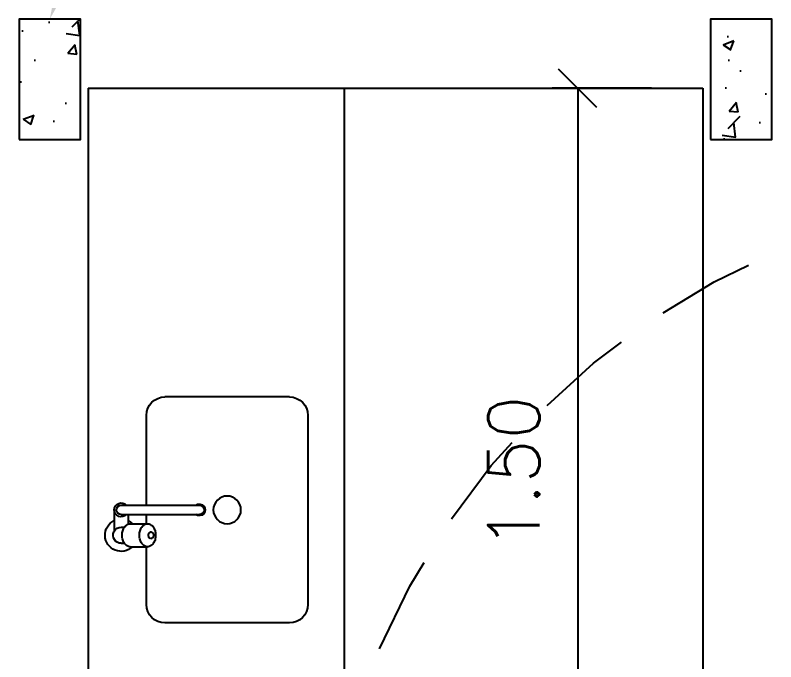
# Model space of a CAD drawing. Header units: millimetres. Extents: x 45003 to 46969, y 6653 to 6979.
# Drawn here: x 45052.374 to 45053.859, y 6877.62 to 6878.882 of the extents above; entities that cross this region are included whole.
import ezdxf
from ezdxf import colors
from ezdxf.entities.mleader import LeaderData, LeaderLine
from ezdxf.math import Vec2, Vec3

# ---------------------------------------------------------------- set-up
doc = ezdxf.new("R2010")
doc.units = ezdxf.units.MM
doc.linetypes.add('HIDDEN', pattern=[9.525, 6.35, -3.175])
for name, color, linetype in [('ARQ-ALVENARIA', 4, 'Continuous'), ('ARQ-COTAS', 30, 'Continuous'), ('ARQ-EQ-COZ', 1, 'Continuous'), ('ARQ-ESTRUTURA', 6, 'Continuous'), ('ARQ-HACHURA', 253, 'Continuous'), ('ARQ-PROJ-01', 1, 'HIDDEN')]:
    doc.layers.add(name, color=color, linetype=linetype)
doc.styles.add('Romans_Anot', font='romans.shx')
doc.dimstyles.new('Escala 1-100', dxfattribs={"dimtxt": 0.2, "dimasz": 0.15, "dimexe": 0.1, "dimexo": 0.2, "dimgap": 0.15, "dimtad": 1, "dimzin": 4, "dimdsep": 46, "dimtxsty": 'Romans_Anot', "dimblk": 'OBLIQUE', "dimcen": 0.25, "dimclrd": 256, "dimclre": 256, "dimclrt": 2, "dimadec": 0, "dimazin": 0, "dimtfac": 1, "dimtix": 1, "dimtmove": 2, "dimatfit": 3, "dimfxl": 0, "dimlwd": -1, "dimlwe": -1, "dimarcsym": 0})
doc.dimstyles.new('Escala 1-50', dxfattribs={"dimscale": 0.5, "dimtxt": 0.2, "dimasz": 0.15, "dimexe": 0.1, "dimexo": 0.2, "dimgap": 0.15, "dimtad": 1, "dimzin": 4, "dimdsep": 46, "dimtxsty": 'Romans_Anot', "dimblk": 'OBLIQUE', "dimcen": 0.25, "dimclrd": 256, "dimclre": 256, "dimclrt": 2, "dimadec": 0, "dimazin": 0, "dimtfac": 1, "dimtix": 1, "dimtmove": 2, "dimatfit": 3, "dimfxl": 0, "dimlwd": -1, "dimlwe": -1, "dimarcsym": 0})
pattern_1 = [(50, (0, 0), (0.2151780548, -0.0188256405), [0.0225, -0.2475]), (355, (0, 0), (-0.0416254001, 0.2256576401), [0.018, -0.198]), (100.45144446, (0.01793, -0.00157), (0.173552654, 0.2068319973), [0.0191220576, -0.2103426336]), (46.1842, (0, 0.06), (0.3201723992, -0.0496557842), [0.03375, -0.37125]), (96.6356355, (0.02668, 0.05586), (0.2803985837, 0.2922355802), [0.0286831026, -0.315514128]), (351.184164, (0, 0.06), (0.2803985835, 0.29223558), [0.027, -0.2970000003]), (21, (0.03, 0.045), (0.17907211564, -0.1207856672), [0.0225, -0.2475]), (326, (0.03, 0.045), (0.0729945996, 0.2175450135), [0.018, -0.198]), (71.45144474, (0.04492, 0.03493), (0.252066713, 0.0967593458), [0.019122057, -0.2103426336]), (37.5, (0, 0), (0.0036479566, 0.09986815615), [0, -0.1956, 0, -0.201, 0, -0.19875]), (7.5, (0, 0), (0.07892086123, 0.11832351356), [0, -0.1146, 0, -0.1911, 0, -0.07575]), (327.5, (-0.0669, 0), (0.16014673085, -0.00676646152), [0, -0.075, 0, -0.234, 0, -0.3105]), (317.5, (-0.0969, 0), (0.1749558508, 0.0300314947), [0, -0.0975, 0, -0.1554, 0, -0.2205])]

# ---------------------------------------------------------------- blocks, each defined once
blk = doc.blocks.new('Cubinox-e-pl')
for p, q in [((0.445, 0.245), (0.175, 0.245)), ((0.135, 0.205), (0.135, 0.08)), ((0.485, -0.205), (0.485, 0.205)), ((0.08, 0.0725), (0.087, 0.0725)), ((0.0996, 0.08), (0.1372, 0.08)), ((0.065, 0), (0.065, 0.0435)), ((0.08, 0.0375), (0.087, 0.0375)), ((0.095, 0.01), (0.095, 0.0309)), ((0.0996, 0.03), (0.1372, 0.03)), ((0.135, 0.03), (0.135, 0.01)), ((0.08, 0.01), (0.25, 0.01)), ((0.08, -0.01), (0.25, -0.01)), ((0.135, -0.01), (0.135, -0.205)), ((0.445, -0.245), (0.175, -0.245))]:
    blk.add_line(p, q)
blk.add_lwpolyline([(0.0996, 0.08, 0.133256), (0.0932, 0.0783, 0.106756), (0.0871, 0.0727, 0.082828), (0.0834, 0.0649, 0.071352), (0.0819, 0.055, 0.071352), (0.0834, 0.0451, 0.082828), (0.0871, 0.0373, 0.106756), (0.0932, 0.0317, 0.133256), (0.0996, 0.03, 0.133256)], format="xyb")
for points in [[(0.1372, 0.03, 0.133256), (0.1436, 0.0317, 0.106756), (0.1497, 0.0373, 0.082828), (0.1535, 0.0451, 0.071352), (0.1549, 0.055, 0.071352), (0.1535, 0.0649, 0.082828), (0.1497, 0.0727, 0.106756), (0.1436, 0.0783, 0.133256), (0.1372, 0.08, 0.133256), (0.1308, 0.0783, 0.106756), (0.1247, 0.0727, 0.082828), (0.121, 0.0649, 0.071352), (0.1195, 0.055, 0.071352), (0.121, 0.0451, 0.082828), (0.1247, 0.0373, 0.106756), (0.1308, 0.0317, 0.133256)], [(0.1447, 0.0625, 0.133256), (0.1428, 0.062, 0.106756), (0.141, 0.0603, 0.082828), (0.1398, 0.058, 0.071352), (0.1394, 0.055, 0.071352), (0.1398, 0.052, 0.082828), (0.141, 0.0497, 0.106756), (0.1428, 0.048, 0.133256), (0.1447, 0.0475, 0.133256), (0.1466, 0.048, 0.106756), (0.1485, 0.0497, 0.082828), (0.1496, 0.052, 0.071352), (0.15, 0.055, 0.071352), (0.1496, 0.058, 0.082828), (0.1485, 0.0603, 0.106756), (0.1466, 0.062, 0.133256)]]:
    blk.add_lwpolyline(points, format="xyb", close=True)
blk.add_circle((0.31, 0), 0.03)
for centre, radius, start, end in [((0.175, 0.205), 0.04, 90, 180), ((0.445, 0.205), 0.04, 0, 90), ((0.08, 0.055), 0.035, 45.5847, 244.6231), ((0.08, 0.055), 0.0175, 90, 204.62), ((0.055, 0.0435), 0.01, 0, 24.62), ((0.08, 0.055), 0.0175, 211.0027, 270), ((0.08, 0.055), 0.035, 295.3769, 314.4153), ((0.08, 0), 0.015, 41.8103, 318.1897), ((0.08, 0), 0.01, 90.0002, 270.0002), ((0.25, 0), 0.0125, 233.1301, 126.8699), ((0.25, 0), 0.01, 270.0001, 90.0001), ((0.175, -0.205), 0.04, 180, 270), ((0.445, -0.205), 0.04, 270, 0)]:
    blk.add_arc(centre, radius, start, end)
blk = doc.blocks.new('_Oblique')
at = {"color": 0, "linetype": 'ByBlock', "lineweight": -2}
blk.add_line((-0.5, -0.5), (0.5, 0.5), dxfattribs=at)
blk = doc.blocks.new('*D68')
at = {"layer": 'ARQ-COTAS', "transparency": 16777216}
for p, q in [((45052.3665, 6879.0893), (45052.3665, 6879.3324)), ((45052.5165, 6879.0743), (45052.5165, 6879.3324)), ((45052.3665, 6879.2324), (45052.2165, 6879.2324)), ((45052.3665, 6879.2324), (45052.5165, 6879.2324)), ((45052.5165, 6879.2324), (45052.6665, 6879.2324))]:
    blk.add_line(p, q, dxfattribs=at)
at = {"layer": 'Defpoints', "color": 0, "transparency": 16777216}
for p in [(45052.5165, 6879.2324), (45052.3665, 6878.8893), (45052.5165, 6878.8743)]:
    blk.add_point(p, dxfattribs=at)
at = {"layer": 'ARQ-COTAS', "transparency": 16777216, "xscale": 0.15, "yscale": 0.15, "zscale": 0.15}
blk.add_blockref('_Oblique', (45052.3665, 6879.2324), dxfattribs=at)
at = {"layer": 'ARQ-COTAS', "transparency": 16777216, "xscale": 0.15, "yscale": 0.15, "zscale": 0.15, "rotation": 180}
blk.add_blockref('_Oblique', (45052.5165, 6879.2324), dxfattribs=at)
at = {"layer": 'ARQ-COTAS', "color": 2, "transparency": 16777216, "insert": (45052.4415, 6879.4824), "char_height": 0.2, "attachment_point": 5, "style": 'Romans_Anot'}
blk.add_mtext('.15', dxfattribs=at)
blk = doc.blocks.new('*D69')
at = {"layer": 'ARQ-COTAS', "transparency": 16777216}
for p, q in [((45052.5165, 6879.0743), (45052.5165, 6879.3324)), ((45053.7165, 6879.0893), (45053.7165, 6879.3324)), ((45052.5165, 6879.2324), (45053.7165, 6879.2324))]:
    blk.add_line(p, q, dxfattribs=at)
at = {"layer": 'Defpoints', "color": 0, "transparency": 16777216}
for p in [(45053.7165, 6879.2324), (45053.7165, 6878.8893), (45052.5165, 6878.8743)]:
    blk.add_point(p, dxfattribs=at)
at = {"layer": 'ARQ-COTAS', "transparency": 16777216, "xscale": 0.15, "yscale": 0.15, "zscale": 0.15, "rotation": 180}
blk.add_blockref('_Oblique', (45052.5165, 6879.2324), dxfattribs=at)
at = {"layer": 'ARQ-COTAS', "transparency": 16777216, "xscale": 0.15, "yscale": 0.15, "zscale": 0.15}
blk.add_blockref('_Oblique', (45053.7165, 6879.2324), dxfattribs=at)
at = {"layer": 'ARQ-COTAS', "color": 2, "transparency": 16777216, "insert": (45053.1165, 6879.4824), "char_height": 0.2, "attachment_point": 5, "style": 'Romans_Anot'}
blk.add_mtext('1.20', dxfattribs=at)
blk = doc.blocks.new('*D161')
at = {"layer": 'ARQ-COTAS', "transparency": 16777216}
for p, q in [((45053.6165, 6878.7393), (45053.4224, 6878.7393)), ((45053.4724, 6878.7393), (45053.4724, 6877.2393)), ((45053.6165, 6877.2393), (45053.4224, 6877.2393))]:
    blk.add_line(p, q, dxfattribs=at)
at = {"layer": 'Defpoints', "color": 0, "transparency": 16777216}
for p in [(45053.7165, 6878.7393), (45053.4724, 6877.2393), (45053.7165, 6877.2393)]:
    blk.add_point(p, dxfattribs=at)
at = {"layer": 'ARQ-COTAS', "transparency": 16777216, "xscale": 0.075, "yscale": 0.075, "zscale": 0.075}
for p, rotation in [((45053.4724, 6878.7393), 90), ((45053.4724, 6877.2393), 270)]:
    blk.add_blockref('_Oblique', p, dxfattribs=dict(at, rotation=rotation))
at = {"layer": 'ARQ-COTAS', "color": 2, "transparency": 16777216, "insert": (45053.3474, 6877.9893), "char_height": 0.1, "attachment_point": 5, "rotation": 90, "style": 'Romans_Anot'}
blk.add_mtext('1.50', dxfattribs=at)

msp = doc.modelspace()

# ---------------------------------------------------------------- hatches: boundary and pattern name
at = {"layer": 'ARQ-HACHURA'}
h = msp.add_hatch(dxfattribs=at)
h.set_pattern_fill('AR-CONC', color=256, scale=0.03, double=1)
h.set_pattern_definition(pattern_1)
h.paths.add_polyline_path([(45052.5015, 6878.8743), (45052.3815, 6878.8743), (45052.3815, 6878.6393), (45052.5015, 6878.6393)])
h = msp.add_hatch(dxfattribs=at)
h.set_pattern_fill('AR-CONC', color=256, scale=0.03, double=1)
h.set_pattern_definition(pattern_1)
h.paths.add_polyline_path([(45053.8515, 6878.8743), (45053.7315, 6878.8743), (45053.7315, 6878.6393), (45053.8515, 6878.6393)])

# ---------------------------------------------------------------- linework, layer by layer
at = {"layer": 'ARQ-ALVENARIA'}
for p, q in [((45052.5165, 6878.7393), (45053.7165, 6878.7393)), ((45052.5165, 6878.7393), (45052.5165, 6873.3893)), ((45053.7165, 6878.7393), (45053.7165, 6877.0893))]:
    msp.add_line(p, q, dxfattribs=at)
at = {"layer": 'ARQ-EQ-COZ'}
msp.add_line((45053.0165, 6878.7393), (45053.0165, 6877.0893), dxfattribs=at)
at = {"layer": 'ARQ-ESTRUTURA'}
for points in [[(45052.3815, 6878.6393), (45052.5015, 6878.6393), (45052.5015, 6878.8743), (45052.3815, 6878.8743)], [(45053.7315, 6878.6393), (45053.8515, 6878.6393), (45053.8515, 6878.8743), (45053.7315, 6878.8743)]]:
    msp.add_lwpolyline(points, close=True, dxfattribs=at)
at = {"layer": 'ARQ-PROJ-01', "ltscale": 0.03}
msp.add_circle((45054.4415, 6877.0643), 1.475, dxfattribs=at)

# ---------------------------------------------------------------- block references
at = {"layer": 'ARQ-EQ-COZ', "xscale": -0.9, "yscale": 0.9, "zscale": 0.9, "rotation": 180}
msp.add_blockref('Cubinox-e-pl', (45052.5088, 6877.9162), dxfattribs=at)

# ---------------------------------------------------------------- dimensions: what is measured, and where the dimension line sits
at = {"layer": 'ARQ-COTAS'}
for base, p1, p2, picture, middle in [((45052.5165, 6879.2324), (45052.3665, 6878.8893), (45052.5165, 6878.8743), '*D68', (45052.4415, 6879.4824)), ((45053.7165, 6879.2324), (45052.5165, 6878.8743), (45053.7165, 6878.8893), '*D69', (45053.1165, 6879.4824))]:
    dim = msp.add_linear_dim(base=base, p1=p1, p2=p2, angle=180, dimstyle='Escala 1-100', dxfattribs=at)
    dim.commit()
    dim.dimension.update_dxf_attribs({"geometry": picture, "text_midpoint": middle})
dim = msp.add_aligned_dim(p1=(45053.7165, 6878.7393), p2=(45053.7165, 6877.2393), distance=-0.244, dimstyle='Escala 1-50', dxfattribs=at)
dim.commit()
dim.dimension.update_dxf_attribs({"geometry": '*D161', "text_midpoint": (45053.3474, 6877.9893)})

# ---------------------------------------------------------------- leaders
ml = msp.add_multileader_mtext('Standard', dxfattribs=at)
ml.set_content("PILAR \\PCAIXA D'ÁGUA", color=2, style='Romans_Anot')
ml.set_leader_properties(color=256, linetype='ByLayer', lineweight=-1)
ml.build(insert=Vec2(0, 0))
ml.multileader.update_dxf_attribs({"dogleg_length": 0.3, "arrow_head_size": 0.1, "scale": 0.5})
ctx = ml.context
ctx.base_point, ctx.scale, ctx.char_height, ctx.arrow_head_size, ctx.landing_gap_size, ctx.plane_origin = Vec3(45053.3188, 6880.8459), 0.5, 0.1, 0.1, 0.075, Vec3(45052.4415, 6878.8743)
notes = []
notes.append((ctx, [(0, (1, 1, 0), (45053.1688, 6880.8459), (1, 0), 0.15, [(0, [(45052.4415, 6878.8743)], 0, [])])]))
ctx.mtext.insert, ctx.mtext.flow_direction = Vec3(45053.3938, 6880.8959), 5
for ctx, leaders in notes:
    for number, flags, end, landing, length, lines in leaders:
        leader = LeaderData()
        leader.index, (leader.has_last_leader_line, leader.has_dogleg_vector, leader.attachment_direction) = number, flags
        leader.last_leader_point, leader.dogleg_vector, leader.dogleg_length = Vec3(end), Vec3(landing), length
        for number, points, colour, breaks in lines:
            line = LeaderLine()
            line.index, line.vertices, line.color, line.breaks = number, Vec3.list(points), colors.encode_raw_color(colour), breaks
            leader.lines.append(line)
        ctx.leaders.append(leader)

doc.saveas('drawing.dxf')
